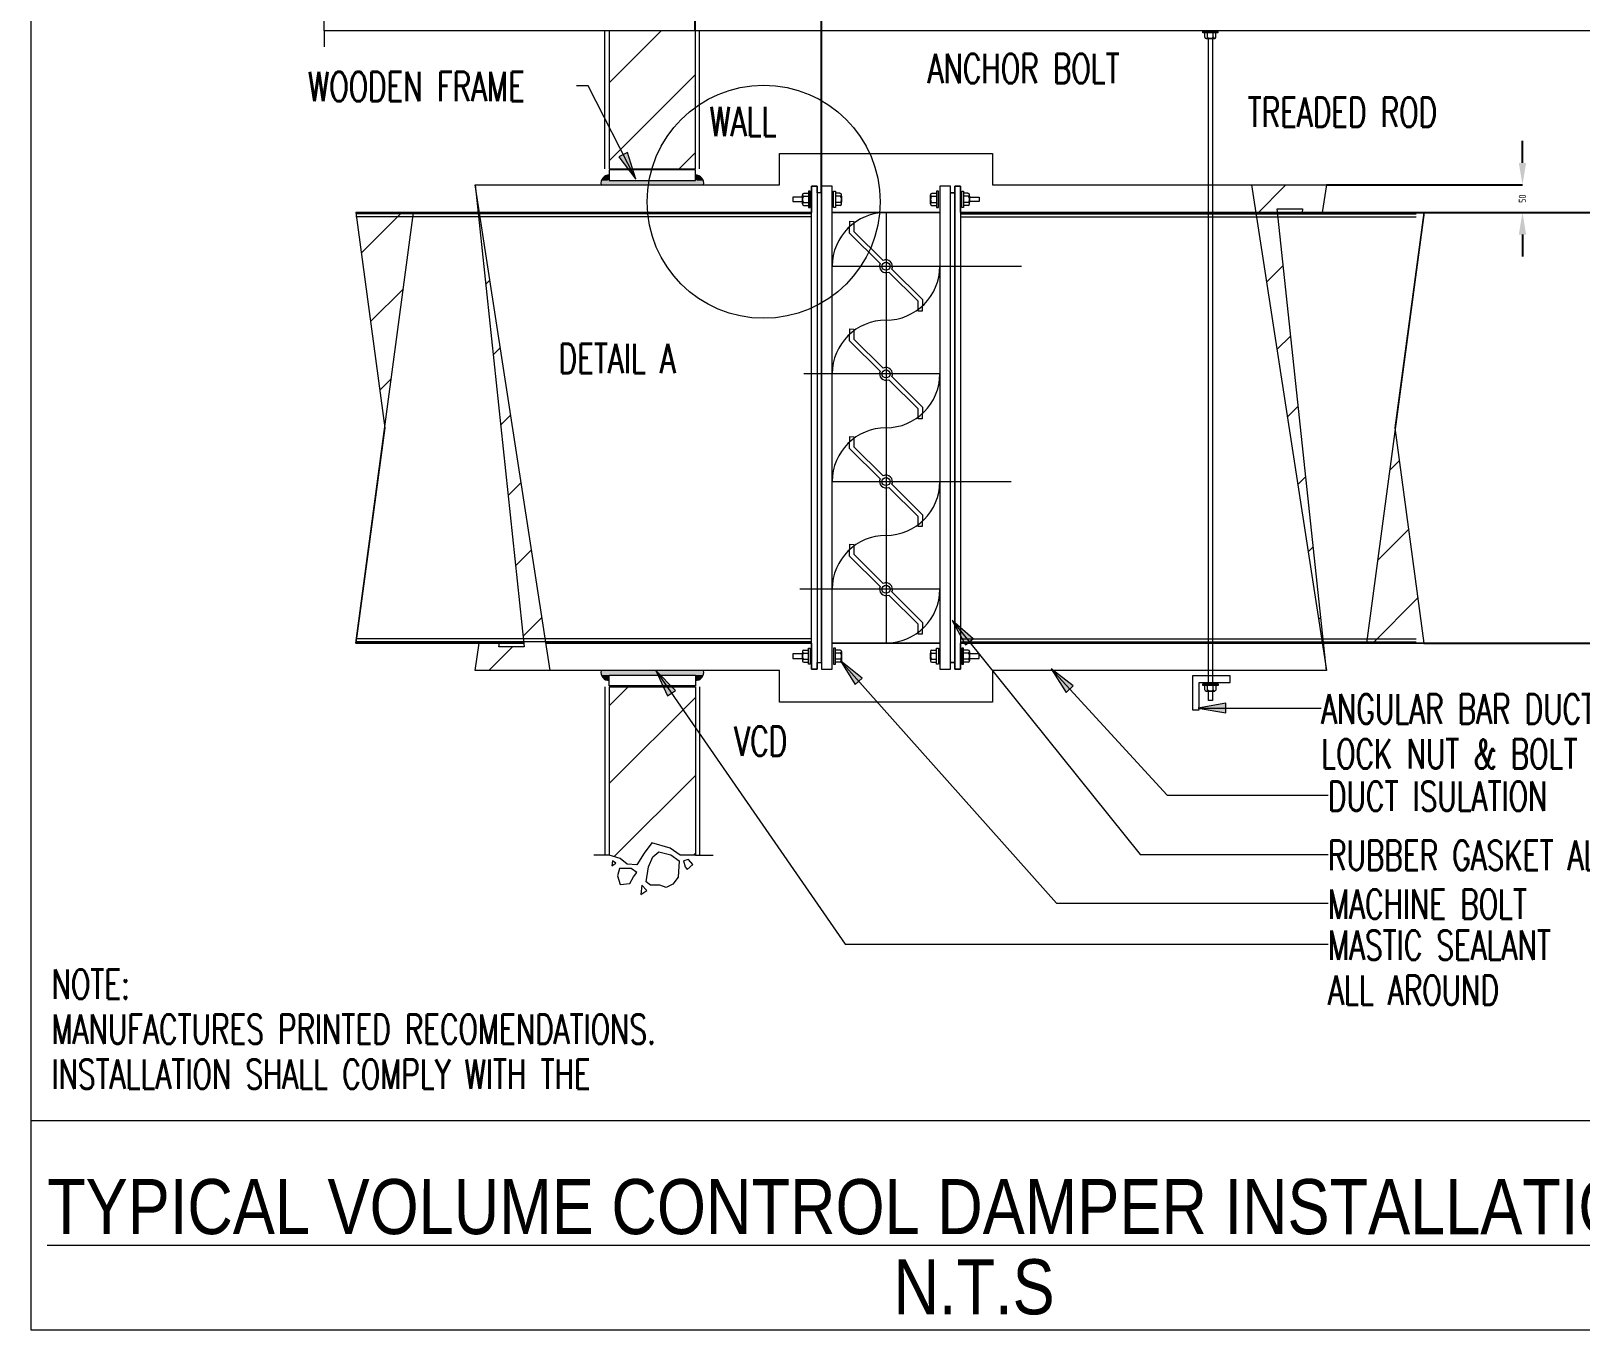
# Model space of a CAD drawing. Header units: millimetres. Extents: x -9226 to 166212, y -13 to 97274.
# Drawn here: x 86431 to 96989, y 26562 to 35410 of the extents above; entities that cross this region are included whole.
import ezdxf

# ---------------------------------------------------------------- set-up
doc = ezdxf.new("R2010")
doc.units = ezdxf.units.MM
doc.layers.get('Defpoints').update_dxf_attribs({"color": 8})
for name, color, linetype, lineweight in [('A-DETL-GENF', 7, 'Continuous', 9), ('A-DETL-THIN', 8, 'Continuous', 5), ('G-ANNO-TEXT', 231, 'Continuous', 5)]:
    doc.layers.add(name, color=color, linetype=linetype, lineweight=lineweight)
doc.styles.add('Arial Narrow_1', font='ARIALN.TTF', dxfattribs={"height": 187.5})
doc.styles.add('ROMANS', font='isocp.shx', dxfattribs={"width": 0.8})
doc.styles.add('ROMANS100', font='romans.shx', dxfattribs={"width": 0.7, "height": 100})
doc.dimstyles.new('JSE', dxfattribs={"dimtxt": 50, "dimasz": 150, "dimexe": 0.18, "dimexo": 0.0625, "dimgap": 50, "dimtad": 0, "dimdec": 0, "dimrnd": 5, "dimzin": 0, "dimdsep": 46, "dimtxsty": 'ROMANS', "dimcen": 0.09, "dimclrd": 7, "dimclre": 7, "dimclrt": 7, "dimadec": 0, "dimazin": 0, "dimtfac": 1, "dimtdec": 0, "dimtofl": 0, "dimtmove": 0, "dimatfit": 3, "dimfxl": 1, "dimtolj": 1, "dimtzin": 0, "dimarcsym": 1})
pattern_1 = [(45, (-378903.84, -8362.04), (-265.16504, 265.16504), [])]

# ---------------------------------------------------------------- blocks, each defined once
blk = doc.blocks.new('*D327')
at = {"layer": 'Defpoints', "color": 0, "transparency": 16777216}
for p in [(91815, 36308), (90956, 35410), (91815, 34307)]:
    blk.add_point(p, dxfattribs=at)
at = {"layer": 'G-ANNO-TEXT', "color": 7, "lineweight": -2, "transparency": 16777216}
for p, q in [((90956, 35410), (90956, 36309)), ((91106, 36308), (91258, 36308)), ((91665, 36308), (91524, 36308)), ((91815, 34307), (91815, 36309))]:
    blk.add_line(p, q, dxfattribs=at)
at = {"layer": 'G-ANNO-TEXT', "color": 7, "transparency": 16777216}
for points in [[(91106, 36333), (91106, 36283), (90956, 36308)], [(91665, 36333), (91665, 36283), (91815, 36308)]]:
    blk.add_solid(points, dxfattribs=at)
at = {"layer": 'G-ANNO-TEXT', "color": 7, "transparency": 16777216, "insert": (91391, 36308), "char_height": 50, "width": 946.67, "attachment_point": 5, "style": 'ROMANS'}
blk.add_mtext('\\A1;VARIES', dxfattribs=at)
blk = doc.blocks.new('*D328')
at = {"layer": 'Defpoints', "color": 0, "transparency": 16777216}
for p in [(95919, 34174), (97260, 34174), (95919, 31241)]:
    blk.add_point(p, dxfattribs=at)
at = {"layer": 'G-ANNO-TEXT', "color": 7, "lineweight": -2, "transparency": 16777216}
for p, q in [((95919, 34174), (97260, 34174)), ((97260, 34024), (97260, 32906)), ((97260, 31391), (97260, 32510)), ((95919, 31241), (97260, 31241))]:
    blk.add_line(p, q, dxfattribs=at)
at = {"layer": 'G-ANNO-TEXT', "color": 7, "transparency": 16777216}
for points in [[(97235, 34024), (97285, 34024), (97260, 34174)], [(97235, 31391), (97285, 31391), (97260, 31241)]]:
    blk.add_solid(points, dxfattribs=at)
at = {"layer": 'G-ANNO-TEXT', "color": 7, "transparency": 16777216, "insert": (97260, 32708), "char_height": 50, "width": 1765.42, "attachment_point": 5, "rotation": 90, "style": 'ROMANS'}
blk.add_mtext('\\A1;DUCT HEIGHT', dxfattribs=at)
blk = doc.blocks.new('*D329')
at = {"layer": 'Defpoints', "color": 0, "transparency": 16777216}
for p in [(97127, 35410), (97260, 35410), (95919, 34174)]:
    blk.add_point(p, dxfattribs=at)
at = {"layer": 'G-ANNO-TEXT', "color": 7, "lineweight": -2, "transparency": 16777216}
for p, q in [((97127, 35410), (97260, 35410)), ((97260, 35260), (97260, 34925)), ((97260, 34324), (97260, 34659)), ((95919, 34174), (97260, 34174))]:
    blk.add_line(p, q, dxfattribs=at)
at = {"layer": 'G-ANNO-TEXT', "color": 7, "transparency": 16777216}
for points in [[(97235, 35260), (97285, 35260), (97260, 35410)], [(97235, 34324), (97285, 34324), (97260, 34174)]]:
    blk.add_solid(points, dxfattribs=at)
at = {"layer": 'G-ANNO-TEXT', "color": 7, "transparency": 16777216, "insert": (97260, 34792), "char_height": 50, "width": 946.67, "attachment_point": 5, "rotation": 90, "style": 'ROMANS'}
blk.add_mtext('\\A1;VARIES', dxfattribs=at)
blk = doc.blocks.new('*D330')
at = {"layer": 'Defpoints', "color": 0, "transparency": 16777216}
for p in [(95255, 34362), (96590, 34362), (94773, 34174)]:
    blk.add_point(p, dxfattribs=at)
at = {"layer": 'G-ANNO-TEXT', "color": 7, "lineweight": -2, "transparency": 16777216}
for p, q in [((96590, 34512), (96590, 34662)), ((95255, 34362), (96590, 34362)), ((94773, 34174), (96590, 34174)), ((96590, 34024), (96590, 33874))]:
    blk.add_line(p, q, dxfattribs=at)
at = {"layer": 'G-ANNO-TEXT', "color": 7, "transparency": 16777216}
for points in [[(96565, 34512), (96615, 34512), (96590, 34362)], [(96565, 34024), (96615, 34024), (96590, 34174)]]:
    blk.add_solid(points, dxfattribs=at)
at = {"layer": 'G-ANNO-TEXT', "color": 7, "transparency": 16777216, "insert": (96590, 34268), "char_height": 50, "width": 285.1, "attachment_point": 5, "rotation": 90, "style": 'ROMANS'}
blk.add_mtext('\\A1;\u206d50', dxfattribs=at)

msp = doc.modelspace()

# ---------------------------------------------------------------- hatches: boundary and pattern name
at = {"layer": 'A-DETL-GENF'}
h = msp.add_hatch(dxfattribs=at)
h.set_pattern_fill('FP_2', style=0, pattern_type=2)
h.set_pattern_definition(pattern_1)
h.paths.add_polyline_path([(90956.4, 34471.8), (90956.4, 35410.3), (90369.8, 35410.3), (90369.8, 34471.8)])
for points in [[(90369.8, 34392.1), (90341.1, 34421.4), (90332.9, 34415.6), (90359.9, 34398.5)], [(90369.8, 34392.1), (90350.2, 34425.6), (90341.1, 34421.4), (90359.9, 34402.3)], [(90369.8, 34392.1), (90359.9, 34428.1), (90350.2, 34425.6), (90359.9, 34409.1)], [(90369.8, 34392.1), (90369.8, 34428.8), (90359.9, 34428.1)], [(90956.4, 34392.1), (90966.4, 34428.1), (90956.4, 34428.8)], [(90956.4, 34392.1), (90976.1, 34425.6), (90966.4, 34428.1)], [(90956.4, 34392.1), (90985.2, 34421.4), (90976.1, 34425.6), (90966.4, 34409.1)], [(90956.4, 34392.1), (90993.4, 34415.6), (90985.2, 34421.4), (90966.4, 34402.3)], [(90313, 34371.5), (91012.6, 34371.5), (90313.7, 34381.5)], [(90314.1, 34361.6), (91012.1, 34361.6), (90313, 34371.5), (90313.7, 34365.7)], [(91012.6, 34381.5), (90316.1, 34391.2), (90313.7, 34381.5), (90369.8, 34381.5)], [(91012.1, 34361.6), (91013.3, 34371.5), (90313.7, 34371.5)], [(90316.1, 34391.2), (90369.8, 34392.1), (90320.2, 34400.3)], [(91013.3, 34371.5), (91012.6, 34381.5), (90316.1, 34381.5), (91012.6, 34371.5)], [(90369.8, 34392.1), (90325.9, 34408.5), (90320.2, 34400.3), (90359.9, 34393.8)], [(90369.8, 34392.1), (90332.9, 34415.6), (90325.9, 34408.5), (90359.9, 34395.9)], [(91012.6, 34381.5), (91010.2, 34391.2), (90369.8, 34390.4), (91010.2, 34381.5)], [(90956.4, 34392.1), (91000.4, 34408.5), (90993.4, 34415.6), (90966.4, 34398.5)], [(90956.4, 34392.1), (91006.1, 34400.3), (91000.4, 34408.5), (90966.4, 34395.9)], [(91010.2, 34391.2), (91006.1, 34400.3), (90956.4, 34392.1), (91006.1, 34391.3)], [(90313, 31043.7), (91013.3, 31043.7), (90314.1, 31053.7)], [(91012.6, 31033.7), (90313, 31043.7), (90314.1, 31033.7)], [(91013.3, 31043.7), (91012.1, 31053.7), (90314.1, 31053.7)], [(91012.6, 31033.7), (91013.3, 31043.7), (90314.1, 31043.7)], [(91010.2, 31024), (90313.7, 31033.7), (90316.1, 31024)], [(91010.2, 31024), (91012.6, 31033.7), (90313.7, 31033.7)], [(90320.2, 31014.9), (90369.8, 31023.1), (90316.1, 31024)], [(90369.8, 30986.4), (90369.8, 31023.1), (90320.2, 31014.9)], [(90369.8, 30986.4), (90320.2, 31014.9), (90325.9, 31006.7)], [(90369.8, 30986.4), (90325.9, 31006.7), (90332.9, 30999.6)], [(90369.8, 30986.4), (90332.9, 30999.6), (90341.1, 30993.8)], [(90369.8, 30986.4), (90341.1, 30993.8), (90350.2, 30989.7)], [(91006.1, 31014.9), (91010.2, 31024), (90956.4, 31023.1)], [(90956.4, 30986.4), (91006.1, 31014.9), (90956.4, 31023.1), (90956.4, 31014.9)], [(90956.4, 30986.4), (91000.4, 31006.7), (91006.1, 31014.9)], [(90956.4, 30986.4), (90993.4, 30999.6), (91000.4, 31006.7)], [(90956.4, 30986.4), (90985.2, 30993.8), (90993.4, 30999.6)], [(90956.4, 30986.4), (90976.1, 30989.7), (90985.2, 30993.8)], [(90956.4, 30986.4), (90966.4, 30987.2), (90976.1, 30989.7)]]:
    msp.add_hatch(color=7, dxfattribs=at).paths.add_polyline_path(points)
h = msp.add_hatch(dxfattribs=at)
h.set_pattern_fill('FP_2', style=0, pattern_type=2)
h.set_pattern_definition(pattern_1)
h.paths.add_polyline_path([(89967.3, 31053.7), (89455.7, 34361.6), (89791.4, 31215.5), (89618.8, 31215.5), (89622.2, 31241.1), (89484.7, 31241.1), (89455.7, 31053.7), (89795.6, 31053.7)])
h = msp.add_hatch(dxfattribs=at)
h.set_pattern_fill('FP_2', style=0, pattern_type=2)
h.set_pattern_definition(pattern_1)
h.paths.add_polyline_path([(95255.3, 31053.7), (94919.5, 34199.7), (95092.2, 34199.7), (95088.8, 34174.2), (95226.3, 34174.2), (95255.3, 34361.6), (94743.7, 34361.6)])
h = msp.add_hatch(dxfattribs=at)
h.set_pattern_fill('FP_2', style=0, pattern_type=2)
h.set_pattern_definition(pattern_1)
h.paths.add_polyline_path([(88841, 32707.6), (89037.3, 34174.2), (88644.7, 34174.2)])
h = msp.add_hatch(dxfattribs=at)
h.set_pattern_fill('FP_2', style=0, pattern_type=2)
h.set_pattern_definition(pattern_1)
h.paths.add_polyline_path([(95526.7, 31241.1), (95919.3, 31241.1), (95723, 32707.6)])
h = msp.add_hatch(dxfattribs=at)
h.set_pattern_fill('FP_2', style=0, pattern_type=2)
h.set_pattern_definition(pattern_1)
h.paths.add_polyline_path([(90557.4, 29730.4), (90607.3, 29810.6), (90660.8, 29880.1), (90785.7, 29844.5), (90853.5, 29796.5), (90956.4, 29796.5), (90956.4, 30943.4), (90369.8, 30943.4), (90369.8, 29796.5), (90445, 29773.2), (90493.1, 29735.7)])
at = {"layer": 'G-ANNO-TEXT'}
for points in [[(90550, 34400.8), (90494.6, 34583), (90435.6, 34553)], [(92705.6, 31395.3), (92797.2, 31228.4), (92848.8, 31269.9)], [(90688.2, 31054), (90767.7, 30881), (90822.1, 30918.6)], [(91944.2, 31119.9), (92044.3, 30957.9), (92093.6, 31001.9)], [(93379.7, 31064.9), (93482.1, 30904.3), (93530.8, 30949)], [(94381.1, 30798.2), (94568.6, 30765.2), (94568.6, 30831.3)]]:
    msp.add_hatch(color=7, dxfattribs=at).paths.add_polyline_path(points)

# ---------------------------------------------------------------- linework, layer by layer
at = {"layer": 'A-DETL-THIN', "color": 8}
for p, q in [((88429.1, 35410.3, -6.8), (88429.1, 35513.2, -6.8)), ((98231.1, 35410.3, -6.8), (88429.1, 35410.3, -6.8)), ((88429.1, 35410.3, -6.8), (88429.1, 35301.3, -6.8))]:
    msp.add_line(p, q, dxfattribs=at)
at = {"layer": 'A-DETL-THIN', "color": 7}
for p, q in [((90340.5, 34471.8, -6.8), (90340.5, 35410.3, -6.8)), ((90369.8, 35410.3, -6.8), (90369.8, 34471.8, -6.8)), ((90956.4, 34471.8, -6.8), (90956.4, 35410.3, -6.8)), ((90985.8, 34471.8, -6.8), (90985.8, 35410.3, -6.8)), ((94412.6, 35397.1, -6.8), (94412.6, 35408.6, -6.8)), ((94412.6, 35408.6, -6.8), (94515.8, 35408.6, -6.8)), ((94515.8, 35397.1, -6.8), (94412.6, 35397.1, -6.8)), ((94425.8, 35367.5, -6.8), (94425.8, 35397.1, -6.8)), ((94444.8, 35367.5, -6.8), (94444.8, 35397.1, -6.8)), ((94478, 35408.6, -6.8), (94450.3, 35408.6, -6.8)), ((94483.5, 35367.5, -6.8), (94483.5, 35397.1, -6.8)), ((94502.5, 35367.5, -6.8), (94502.5, 35397.1, -6.8)), ((94515.8, 35408.6, -6.8), (94515.8, 35397.1, -6.8)), ((94435.6, 35359.3, -6.8), (94493.8, 35359.3, -6.8)), ((94483.5, 35359.3, -6.8), (94445.7, 35359.3, -6.8)), ((94450.3, 35357.8, -6.8), (94450.3, 30961.5, -6.8)), ((94478, 35357.8, -6.8), (94478, 30961.5, -6.8)), ((91529.1, 34361.6, -6.8), (91529.1, 34575.9, -6.8)), ((91529.1, 34575.9, -6.8), (92980.8, 34575.9, -6.8)), ((92980.8, 34575.9, -6.8), (92980.8, 34361.6, -6.8)), ((90369.8, 34471.8, -6.8), (90956.4, 34471.8, -6.8)), ((90369.8, 34465.5, -6.8), (90369.8, 34392.1, -6.8)), ((90956.4, 34465.5, -6.8), (90369.8, 34465.5, -6.8)), ((90956.4, 34392.1, -6.8), (90956.4, 34465.5, -6.8)), ((89967.3, 31053.7, -6.8), (89455.7, 34361.6, -6.8)), ((89455.7, 34361.6, -6.8), (89791.4, 31215.5, -6.8)), ((89455.7, 34361.6, -6.8), (91529.1, 34361.6, -6.8)), ((90369.8, 34392.1, -6.8), (90956.4, 34392.1, -6.8)), ((91738.5, 34318.8, -6.8), (91726.1, 34318.8, -6.8)), ((91726.1, 34318.8, -6.8), (91726.1, 34207.7, -6.8)), ((91738.5, 34207.7, -6.8), (91738.5, 34318.8, -6.8)), ((91785.1, 34352.4, -6.8), (91748.5, 34352.4, -6.8)), ((91748.5, 34352.4, -6.8), (91748.5, 34174.2, -6.8)), ((91748.5, 34352.4, -6.8), (91785.1, 34352.4, -6.8)), ((91748.5, 31062.8, -6.8), (91748.5, 34352.4, -6.8)), ((91785.1, 34307.1, -6.8), (91785.1, 34352.4, -6.8)), ((91785.1, 34352.4, -6.8), (91785.1, 31062.8, -6.8)), ((91888.3, 34352.4, -6.8), (91815, 34352.4, -6.8)), ((91815, 34352.4, -6.8), (91815, 34307.1, -6.8)), ((91888.3, 34352.4, -6.8), (91815, 34352.4, -6.8)), ((91815, 34352.4, -6.8), (91815, 31062.8, -6.8)), ((91888.3, 34174.2, -6.8), (91888.3, 34352.4, -6.8)), ((91888.3, 31062.8, -6.8), (91888.3, 34352.4, -6.8)), ((91898.3, 34318.8, -6.8), (91910.7, 34318.8, -6.8)), ((91898.3, 34207.7, -6.8), (91898.3, 34318.8, -6.8)), ((91910.7, 34318.8, -6.8), (91910.7, 34207.7, -6.8)), ((92611.6, 34318.8, -6.8), (92599.3, 34318.8, -6.8)), ((92599.3, 34318.8, -6.8), (92599.3, 34207.7, -6.8)), ((92611.6, 34207.7, -6.8), (92611.6, 34318.8, -6.8)), ((92694.9, 34352.4, -6.8), (92621.6, 34352.4, -6.8)), ((92621.6, 34352.4, -6.8), (92621.6, 34174.2, -6.8)), ((92694.9, 34352.4, -6.8), (92621.6, 34352.4, -6.8)), ((92621.6, 34352.4, -6.8), (92621.6, 31062.8, -6.8)), ((92694.9, 34307.1, -6.8), (92694.9, 34352.4, -6.8)), ((92694.9, 31062.8, -6.8), (92694.9, 34352.4, -6.8)), ((92761.5, 34352.4, -6.8), (92724.8, 34352.4, -6.8)), ((92724.8, 34352.4, -6.8), (92724.8, 34307.1, -6.8)), ((92724.8, 34352.4, -6.8), (92761.5, 34352.4, -6.8)), ((92724.8, 31062.8, -6.8), (92724.8, 34352.4, -6.8)), ((92761.5, 34174.2, -6.8), (92761.5, 34352.4, -6.8)), ((92761.5, 34352.4, -6.8), (92761.5, 31062.8, -6.8)), ((92771.5, 34318.8, -6.8), (92783.8, 34318.8, -6.8)), ((92771.5, 34207.7, -6.8), (92771.5, 34318.8, -6.8)), ((92783.8, 34318.8, -6.8), (92783.8, 34207.7, -6.8)), ((92980.8, 34361.6, -6.8), (95255.3, 34361.6, -6.8)), ((94743.7, 34361.6, -6.8), (95255.3, 31053.7, -6.8)), ((95255.3, 34361.6, -6.8), (95226.3, 34174.2, -6.8)), ((95357.8, 34361.6, -6.8), (96420.5, 34361.6, -6.8)), ((91682.4, 34278.2, -6.8), (91619.7, 34278.2, -6.8)), ((91619.7, 34278.2, -6.8), (91619.7, 34248.3, -6.8)), ((91619.7, 34248.3, -6.8), (91682.4, 34248.3, -6.8)), ((91685.5, 34232, -6.8), (91685.5, 34295.2, -6.8)), ((91685.5, 34284.1, -6.8), (91685.5, 34243.3, -6.8)), ((91694.3, 34304.6, -6.8), (91726.1, 34304.6, -6.8)), ((91694.3, 34284.1, -6.8), (91726.1, 34284.1, -6.8)), ((91694.3, 34242.4, -6.8), (91726.1, 34242.4, -6.8)), ((91694.3, 34222, -6.8), (91726.1, 34222, -6.8)), ((91726.1, 34207.7, -6.8), (91738.5, 34207.7, -6.8)), ((91815, 34307.1, -6.8), (91785.1, 34307.1, -6.8)), ((91815, 34307.1, -6.8), (91785.1, 34307.1, -6.8)), ((91785.1, 34307.1, -6.8), (91785.1, 31108.2, -6.8)), ((91815, 31108.2, -6.8), (91815, 34307.1, -6.8)), ((91910.7, 34207.7, -6.8), (91898.3, 34207.7, -6.8)), ((91942.5, 34304.6, -6.8), (91910.7, 34304.6, -6.8)), ((91942.5, 34284.1, -6.8), (91910.7, 34284.1, -6.8)), ((91942.5, 34242.4, -6.8), (91910.7, 34242.4, -6.8)), ((91942.5, 34222, -6.8), (91910.7, 34222, -6.8)), ((91951.3, 34232.5, -6.8), (91951.3, 34295.2, -6.8)), ((91951.3, 34284.1, -6.8), (91951.3, 34243.3, -6.8)), ((92558.6, 34232, -6.8), (92558.6, 34295.2, -6.8)), ((92558.6, 34284.1, -6.8), (92558.6, 34243.3, -6.8)), ((92567.4, 34304.6, -6.8), (92599.3, 34304.6, -6.8)), ((92567.4, 34284.1, -6.8), (92599.3, 34284.1, -6.8)), ((92567.4, 34242.4, -6.8), (92599.3, 34242.4, -6.8)), ((92567.4, 34222, -6.8), (92599.3, 34222, -6.8)), ((92599.3, 34207.7, -6.8), (92611.6, 34207.7, -6.8)), ((92724.8, 34307.1, -6.8), (92694.9, 34307.1, -6.8)), ((92694.9, 34307.1, -6.8), (92724.8, 34307.1, -6.8)), ((92694.9, 31108.2, -6.8), (92694.9, 34307.1, -6.8)), ((92724.8, 34307.1, -6.8), (92724.8, 31108.2, -6.8)), ((92783.8, 34207.7, -6.8), (92771.5, 34207.7, -6.8)), ((92815.7, 34304.6, -6.8), (92783.8, 34304.6, -6.8)), ((92815.7, 34284.1, -6.8), (92783.8, 34284.1, -6.8)), ((92815.7, 34242.4, -6.8), (92783.8, 34242.4, -6.8)), ((92815.7, 34222, -6.8), (92783.8, 34222, -6.8)), ((92824.5, 34232.5, -6.8), (92824.5, 34295.2, -6.8)), ((92824.5, 34284.1, -6.8), (92824.5, 34243.3, -6.8)), ((92827.5, 34278.2, -6.8), (92890.2, 34278.2, -6.8)), ((92890.2, 34248.3, -6.8), (92827.5, 34248.3, -6.8)), ((92890.2, 34278.2, -6.8), (92890.2, 34248.3, -6.8)), ((91748.5, 34174.2, -6.8), (88644.7, 34174.2, -6.8)), ((91748.5, 34174.2, -6.8), (88644.7, 34174.2, -6.8)), ((88644.7, 34174.2, -6.8), (88841, 32707.6, -6.8)), ((88644.7, 31241.1, -6.8), (89037.3, 34174.2, -6.8)), ((91748.5, 34164.8, -6.8), (88644.7, 34164.8, -6.8)), ((91748.5, 34144.2, -6.8), (88644.7, 34144.2, -6.8)), ((92621.6, 34174.2, -6.8), (91888.3, 34174.2, -6.8)), ((91888.3, 34174.2, -6.8), (92621.6, 34174.2, -6.8)), ((91888.3, 31241.1, -6.8), (91888.3, 34174.2, -6.8)), ((92006, 34033.4, -6.8), (92007.6, 34113.9, -6.8)), ((92007.6, 34113.9, -6.8), (92036.9, 34113.3, -6.8)), ((92036.9, 34113.3, -6.8), (92035.6, 34045.4, -6.8)), ((92255, 34174.2, -6.8), (92255, 31241.1, -6.8)), ((92621.6, 34174.2, -6.8), (92621.6, 31241.1, -6.8)), ((92761.5, 34174.2, -6.8), (94772.7, 34174.2, -6.8)), ((94772.7, 34174.2, -6.8), (92761.5, 34174.2, -6.8)), ((92761.5, 34164.8, -6.8), (95865.2, 34164.8, -6.8)), ((92761.5, 34144.2, -6.8), (95865.2, 34144.2, -6.8)), ((95255.3, 31053.7, -6.8), (94919.5, 34199.7, -6.8)), ((94919.5, 34199.7, -6.8), (95092.2, 34199.7, -6.8)), ((95919.3, 34174.2, -6.8), (94926.3, 34174.2, -6.8)), ((94926.3, 34174.2, -6.8), (95919.3, 34174.2, -6.8)), ((95092.2, 34199.7, -6.8), (95088.8, 34174.2, -6.8)), ((95919.3, 34174.2, -6.8), (95526.7, 31241.1, -6.8)), ((95723, 32707.6, -6.8), (95919.3, 34174.2, -6.8)), ((92215.5, 33826, -6.8), (92006, 34033.4, -6.8)), ((92035.6, 34045.4, -6.8), (92236.1, 33846.9, -6.8)), ((91888.3, 33807.5, -6.8), (93177.2, 33807.5, -6.8)), ((92294.5, 33789, -6.8), (92504, 33581.6, -6.8)), ((92474.4, 33569.6, -6.8), (92273.9, 33768.2, -6.8)), ((92504, 33581.6, -6.8), (92502.4, 33501.2, -6.8)), ((92473.1, 33501.7, -6.8), (92474.4, 33569.6, -6.8)), ((92502.4, 33501.2, -6.8), (92473.1, 33501.7, -6.8)), ((92006, 33300.1, -6.8), (92007.6, 33380.6, -6.8)), ((92007.6, 33380.6, -6.8), (92036.9, 33380, -6.8)), ((92036.9, 33380, -6.8), (92035.6, 33312.1, -6.8)), ((92215.5, 33092.7, -6.8), (92006, 33300.1, -6.8)), ((92035.6, 33312.1, -6.8), (92236.1, 33113.6, -6.8)), ((92621.6, 33074.3, -6.8), (91696.2, 33074.3, -6.8)), ((92294.5, 33055.8, -6.8), (92504, 32848.4, -6.8)), ((92474.4, 32836.4, -6.8), (92273.9, 33034.9, -6.8)), ((92473.1, 32768.5, -6.8), (92474.4, 32836.4, -6.8)), ((92504, 32848.4, -6.8), (92502.4, 32767.9, -6.8)), ((92502.4, 32767.9, -6.8), (92473.1, 32768.5, -6.8)), ((88841, 32707.6, -6.8), (88644.7, 31241.1, -6.8)), ((92006, 32566.9, -6.8), (92007.6, 32647.3, -6.8)), ((92007.6, 32647.3, -6.8), (92036.9, 32646.8, -6.8)), ((92036.9, 32646.8, -6.8), (92035.6, 32578.9, -6.8)), ((95919.3, 31241.1, -6.8), (95723, 32707.6, -6.8)), ((92215.5, 32359.5, -6.8), (92006, 32566.9, -6.8)), ((92035.6, 32578.9, -6.8), (92236.1, 32380.3, -6.8)), ((91888.3, 32341, -6.8), (93108.4, 32341, -6.8)), ((92294.5, 32322.5, -6.8), (92504, 32115.1, -6.8)), ((92474.4, 32103.1, -6.8), (92273.9, 32301.6, -6.8)), ((92473.1, 32035.2, -6.8), (92474.4, 32103.1, -6.8)), ((92504, 32115.1, -6.8), (92502.4, 32034.6, -6.8)), ((92502.4, 32034.6, -6.8), (92473.1, 32035.2, -6.8)), ((92006, 31833.6, -6.8), (92007.6, 31914.1, -6.8)), ((92007.6, 31914.1, -6.8), (92036.9, 31913.5, -6.8)), ((92036.9, 31913.5, -6.8), (92035.6, 31845.6, -6.8)), ((92215.5, 31626.2, -6.8), (92006, 31833.6, -6.8)), ((92035.6, 31845.6, -6.8), (92236.1, 31647, -6.8)), ((92621.6, 31607.7, -6.8), (91668.7, 31607.7, -6.8)), ((92474.4, 31369.8, -6.8), (92273.9, 31568.4, -6.8)), ((92294.5, 31589.2, -6.8), (92504, 31381.8, -6.8)), ((92473.1, 31301.9, -6.8), (92474.4, 31369.8, -6.8)), ((92504, 31381.8, -6.8), (92502.4, 31301.3, -6.8)), ((91748.5, 31271, -6.8), (88644.7, 31271, -6.8)), ((91748.5, 31250.5, -6.8), (88644.7, 31250.5, -6.8)), ((92502.4, 31301.3, -6.8), (92473.1, 31301.9, -6.8)), ((92761.5, 31271, -6.8), (95865.2, 31271, -6.8)), ((92761.5, 31250.5, -6.8), (95865.2, 31250.5, -6.8)), ((88644.7, 31241.1, -6.8), (89788.7, 31241.1, -6.8)), ((89788.7, 31241.1, -6.8), (88644.7, 31241.1, -6.8)), ((89455.7, 31053.7, -6.8), (89484.7, 31241.1, -6.8)), ((89618.8, 31215.5, -6.8), (89622.2, 31241.1, -6.8)), ((89791.4, 31215.5, -6.8), (89618.8, 31215.5, -6.8)), ((91748.5, 31241.1, -6.8), (89938.3, 31241.1, -6.8)), ((89938.3, 31241.1, -6.8), (91748.5, 31241.1, -6.8)), ((91682.4, 31166.9, -6.8), (91619.7, 31166.9, -6.8)), ((91619.7, 31166.9, -6.8), (91619.7, 31137, -6.8)), ((91685.5, 31182.8, -6.8), (91685.5, 31120, -6.8)), ((91685.5, 31131.1, -6.8), (91685.5, 31171.9, -6.8)), ((91694.3, 31193.2, -6.8), (91726.1, 31193.2, -6.8)), ((91694.3, 31172.8, -6.8), (91726.1, 31172.8, -6.8)), ((91726.1, 31096.4, -6.8), (91726.1, 31207.5, -6.8)), ((91726.1, 31207.5, -6.8), (91738.5, 31207.5, -6.8)), ((91738.5, 31207.5, -6.8), (91738.5, 31096.4, -6.8)), ((91748.5, 31241.1, -6.8), (91748.5, 31062.8, -6.8)), ((91888.3, 31062.8, -6.8), (91888.3, 31241.1, -6.8)), ((91888.3, 31241.1, -6.8), (92621.6, 31241.1, -6.8)), ((92621.6, 31241.1, -6.8), (91888.3, 31241.1, -6.8)), ((91910.7, 31207.5, -6.8), (91898.3, 31207.5, -6.8)), ((91898.3, 31207.5, -6.8), (91898.3, 31096.4, -6.8)), ((91910.7, 31096.4, -6.8), (91910.7, 31207.5, -6.8)), ((91942.5, 31193.2, -6.8), (91910.7, 31193.2, -6.8)), ((91942.5, 31172.8, -6.8), (91910.7, 31172.8, -6.8)), ((91951.3, 31182.8, -6.8), (91951.3, 31120, -6.8)), ((91951.3, 31131.1, -6.8), (91951.3, 31171.9, -6.8)), ((92558.6, 31182.8, -6.8), (92558.6, 31120, -6.8)), ((92558.6, 31131.1, -6.8), (92558.6, 31171.9, -6.8)), ((92567.4, 31193.2, -6.8), (92599.3, 31193.2, -6.8)), ((92567.4, 31172.8, -6.8), (92599.3, 31172.8, -6.8)), ((92599.3, 31096.4, -6.8), (92599.3, 31207.5, -6.8)), ((92599.3, 31207.5, -6.8), (92611.6, 31207.5, -6.8)), ((92611.6, 31207.5, -6.8), (92611.6, 31096.4, -6.8)), ((92621.6, 31241.1, -6.8), (92621.6, 31062.8, -6.8)), ((95919.3, 31241.1, -6.8), (92761.5, 31241.1, -6.8)), ((92761.5, 31062.8, -6.8), (92761.5, 31241.1, -6.8)), ((92761.5, 31241.1, -6.8), (95919.3, 31241.1, -6.8)), ((92783.8, 31207.5, -6.8), (92771.5, 31207.5, -6.8)), ((92771.5, 31207.5, -6.8), (92771.5, 31096.4, -6.8)), ((92783.8, 31096.4, -6.8), (92783.8, 31207.5, -6.8)), ((92815.7, 31193.2, -6.8), (92783.8, 31193.2, -6.8)), ((92815.7, 31172.8, -6.8), (92783.8, 31172.8, -6.8)), ((92824.5, 31182.8, -6.8), (92824.5, 31120, -6.8)), ((92824.5, 31131.1, -6.8), (92824.5, 31171.9, -6.8)), ((92890.2, 31166.9, -6.8), (92827.5, 31166.9, -6.8)), ((92890.2, 31137, -6.8), (92890.2, 31166.9, -6.8)), ((91529.1, 31053.7, -6.8), (89455.7, 31053.7, -6.8)), ((91529.1, 30839.3, -6.8), (91529.1, 31053.7, -6.8)), ((91619.7, 31137, -6.8), (91682.4, 31137, -6.8)), ((91694.3, 31131.1, -6.8), (91726.1, 31131.1, -6.8)), ((91694.3, 31110.7, -6.8), (91726.1, 31110.7, -6.8)), ((91738.5, 31096.4, -6.8), (91726.1, 31096.4, -6.8)), ((91748.5, 31062.8, -6.8), (91785.1, 31062.8, -6.8)), ((91785.1, 31062.8, -6.8), (91748.5, 31062.8, -6.8)), ((91785.1, 31062.8, -6.8), (91785.1, 31108.2, -6.8)), ((91785.1, 31108.2, -6.8), (91815, 31108.2, -6.8)), ((91785.1, 31108.2, -6.8), (91815, 31108.2, -6.8)), ((91815, 31108.2, -6.8), (91815, 31062.8, -6.8)), ((91815, 31062.8, -6.8), (91888.3, 31062.8, -6.8)), ((91815, 31062.8, -6.8), (91888.3, 31062.8, -6.8)), ((91898.3, 31096.4, -6.8), (91910.7, 31096.4, -6.8)), ((91942.5, 31131.1, -6.8), (91910.7, 31131.1, -6.8)), ((91942.5, 31110.7, -6.8), (91910.7, 31110.7, -6.8)), ((92567.4, 31131.1, -6.8), (92599.3, 31131.1, -6.8)), ((92567.4, 31110.7, -6.8), (92599.3, 31110.7, -6.8)), ((92611.6, 31096.4, -6.8), (92599.3, 31096.4, -6.8)), ((92621.6, 31062.8, -6.8), (92694.9, 31062.8, -6.8)), ((92621.6, 31062.8, -6.8), (92694.9, 31062.8, -6.8)), ((92694.9, 31062.8, -6.8), (92694.9, 31108.2, -6.8)), ((92694.9, 31108.2, -6.8), (92724.8, 31108.2, -6.8)), ((92724.8, 31108.2, -6.8), (92694.9, 31108.2, -6.8)), ((92724.8, 31108.2, -6.8), (92724.8, 31062.8, -6.8)), ((92724.8, 31062.8, -6.8), (92761.5, 31062.8, -6.8)), ((92761.5, 31062.8, -6.8), (92724.8, 31062.8, -6.8)), ((92771.5, 31096.4, -6.8), (92783.8, 31096.4, -6.8)), ((92815.7, 31131.1, -6.8), (92783.8, 31131.1, -6.8)), ((92815.7, 31110.7, -6.8), (92783.8, 31110.7, -6.8)), ((92827.5, 31137, -6.8), (92890.2, 31137, -6.8)), ((95255.3, 31053.7, -6.8), (92980.8, 31053.7, -6.8)), ((92980.8, 31053.7, -6.8), (92980.8, 30839.3, -6.8)), ((90340.5, 30943.4, -6.8), (90340.5, 29796.5, -6.8)), ((90369.8, 30949.8, -6.8), (90369.8, 31023.1, -6.8)), ((90369.8, 31023.1, -6.8), (90956.4, 31023.1, -6.8)), ((90956.4, 30949.8, -6.8), (90369.8, 30949.8, -6.8)), ((90369.8, 30943.4, -6.8), (90369.8, 29796.5, -6.8)), ((90956.4, 30943.4, -6.8), (90369.8, 30943.4, -6.8)), ((90369.8, 30943.4, -6.8), (90956.4, 30943.4, -6.8)), ((90956.4, 31023.1, -6.8), (90956.4, 30949.8, -6.8)), ((90956.4, 30943.4, -6.8), (90956.4, 29796.5, -6.8)), ((90985.8, 30943.4, -6.8), (90985.8, 29796.5, -6.8)), ((94599.8, 31018.7, -6.8), (94342.7, 31018.7, -6.8)), ((94342.7, 31018.7, -6.8), (94342.7, 30785.4, -6.8)), ((94388.5, 30785.4, -6.8), (94388.5, 30972.9, -6.8)), ((94388.5, 30972.9, -6.8), (94599.8, 30972.9, -6.8)), ((94413.1, 30952.4, -6.8), (94413.1, 30963.9, -6.8)), ((94413.1, 30963.9, -6.8), (94516.3, 30963.9, -6.8)), ((94516.3, 30952.4, -6.8), (94413.1, 30952.4, -6.8)), ((94426.4, 30922.8, -6.8), (94426.4, 30952.4, -6.8)), ((94445.4, 30922.8, -6.8), (94445.4, 30952.4, -6.8)), ((94484.1, 30922.8, -6.8), (94484.1, 30952.4, -6.8)), ((94503.1, 30922.8, -6.8), (94503.1, 30952.4, -6.8)), ((94516.3, 30963.9, -6.8), (94516.3, 30952.4, -6.8)), ((94599.8, 30972.9, -6.8), (94599.8, 31018.7, -6.8)), ((92980.8, 30839.3, -6.8), (91529.1, 30839.3, -6.8)), ((94436.1, 30914.6, -6.8), (94494.4, 30914.6, -6.8)), ((94484.1, 30914.6, -6.8), (94446.2, 30914.6, -6.8)), ((94450.9, 30851, -6.8), (94450.9, 30911.8, -6.8)), ((94478.6, 30851, -6.8), (94450.9, 30851, -6.8)), ((94478.6, 30911.8, -6.8), (94478.6, 30851, -6.8)), ((94342.7, 30785.4, -6.8), (94388.5, 30785.4, -6.8)), ((90660.8, 29880.1, -6.8), (90607.3, 29810.6, -6.8)), ((90785.7, 29844.5, -6.8), (90660.8, 29880.1, -6.8)), ((90369.8, 29796.5, -6.8), (90265.4, 29796.5, -6.8)), ((90445, 29773.2, -6.8), (90369.8, 29796.5, -6.8)), ((90493.1, 29735.7, -6.8), (90445, 29773.2, -6.8)), ((90607.3, 29810.6, -6.8), (90557.4, 29730.4, -6.8)), ((90637.7, 29717.9, -6.8), (90666.2, 29783.9, -6.8)), ((90666.2, 29783.9, -6.8), (90707.2, 29819.5, -6.8)), ((90707.2, 29819.5, -6.8), (90789.3, 29798.1, -6.8)), ((90853.5, 29796.5, -6.8), (90785.7, 29844.5, -6.8)), ((90789.3, 29798.1, -6.8), (90846.4, 29758.9, -6.8)), ((90956.4, 29796.5, -6.8), (90853.5, 29796.5, -6.8)), ((90956.4, 29796.5, -6.8), (91077.8, 29796.5, -6.8)), ((90393.2, 29758.9, -6.8), (90387.9, 29723.2, -6.8)), ((90387.9, 29723.2, -6.8), (90414.7, 29741.1, -6.8)), ((90414.7, 29741.1, -6.8), (90393.2, 29758.9, -6.8)), ((90439.6, 29705.4, -6.8), (90427.1, 29655.5, -6.8)), ((90519.9, 29705.4, -6.8), (90439.6, 29705.4, -6.8)), ((90557.4, 29730.4, -6.8), (90493.1, 29735.7, -6.8)), ((90557.4, 29678.7, -6.8), (90519.9, 29705.4, -6.8)), ((90536, 29648.4, -6.8), (90557.4, 29678.7, -6.8)), ((90621.6, 29614.5, -6.8), (90637.7, 29717.9, -6.8)), ((90846.4, 29758.9, -6.8), (90839.2, 29646.6, -6.8)), ((90908.8, 29766, -6.8), (90876.7, 29757.1, -6.8)), ((90876.7, 29757.1, -6.8), (90887.4, 29717.9, -6.8)), ((90887.4, 29717.9, -6.8), (90901.7, 29698.3, -6.8)), ((90901.7, 29698.3, -6.8), (90939.1, 29732.2, -6.8)), ((90939.1, 29732.2, -6.8), (90908.8, 29766, -6.8)), ((90427.1, 29655.5, -6.8), (90445, 29596.7, -6.8)), ((90445, 29596.7, -6.8), (90511, 29603.8, -6.8)), ((90511, 29603.8, -6.8), (90536, 29648.4, -6.8)), ((90591.3, 29591.3, -6.8), (90584.1, 29528.9, -6.8)), ((90625.2, 29555.7, -6.8), (90591.3, 29591.3, -6.8)), ((90651.9, 29593.1, -6.8), (90621.6, 29614.5, -6.8)), ((90714.4, 29593.1, -6.8), (90651.9, 29593.1, -6.8)), ((90757.2, 29577.1, -6.8), (90714.4, 29593.1, -6.8)), ((90803.6, 29598.4, -6.8), (90757.2, 29577.1, -6.8)), ((90839.2, 29646.6, -6.8), (90803.6, 29598.4, -6.8)), ((90584.1, 29528.9, -6.8), (90625.2, 29555.7, -6.8))]:
    msp.add_line(p, q, dxfattribs=at)
at = {"layer": 'A-DETL-THIN', "color": 7, "elevation": -6.8}
msp.add_lwpolyline([(86431.5, 40514.1), (99422.3, 40514.1), (99422.3, 26562), (86431.5, 26562)], close=True, dxfattribs=at)
msp.add_lwpolyline([(86431.5, 27988.5), (99422.3, 27988.5)], dxfattribs=at)
at = {"layer": 'A-DETL-THIN', "color": 7}
for centre, radius in [((91421.6, 34247, -6.8), 793.6), ((92255, 33807.5, -6.8), 27.3), ((92255, 33074.3, -6.8), 27.3), ((92255, 32341, -6.8), 27.3), ((92255, 31607.7, -6.8), 27.3)]:
    msp.add_circle(centre, radius, dxfattribs=at)
for centre, radius, start, end in [((94435.3, 35368.9, -6.8), 9.59, 188.46448, 351.53552), ((94464.2, 35386.3, -6.8), 27, 224.22599, 315.77401), ((94493, 35368.9, -6.8), 9.58, 188.24775, 351.75225), ((90369, 34372.8, -6.8), 56, 89.11839, 191.61101), ((90957.3, 34372.8, -6.8), 56, 348.38899, 90.88161), ((91695.7, 34294.3, -6.8), 10.3, 98.24775, 261.75225), ((91714.6, 34263.3, -6.8), 29.1, 134.22599, 225.77401), ((91695.8, 34232.2, -6.8), 10.3, 98.46448, 261.53552), ((91941.1, 34294.3, -6.8), 10.3, 278.24775, 81.75225), ((91922.2, 34263.3, -6.8), 29.1, 314.22599, 45.77401), ((91941, 34232.2, -6.8), 10.3, 278.46448, 81.53552), ((92568.9, 34294.3, -6.8), 10.3, 98.24775, 261.75225), ((92587.7, 34263.3, -6.8), 29.1, 134.22599, 225.77401), ((92568.9, 34232.2, -6.8), 10.3, 98.46448, 261.53552), ((92814.2, 34294.3, -6.8), 10.3, 278.24775, 81.75225), ((92795.4, 34263.3, -6.8), 29.1, 314.22599, 45.77401), ((92814.2, 34232.2, -6.8), 10.3, 278.46448, 81.53552), ((92255, 33807.5, -6.8), 366.6, 90, 180), ((92255, 33807.5, -6.8), 43.6, 154.9292, 295.64066), ((92255, 33807.5, -6.8), 43.6, 334.9292, 115.64066), ((92255, 33807.5, -6.8), 366.6, 270, 0), ((92255, 33074.3, -6.8), 366.6, 90, 180), ((92255, 33074.3, -6.8), 43.6, 154.9292, 295.64066), ((92255, 33074.3, -6.8), 43.6, 334.9292, 115.64066), ((92255, 33074.3, -6.8), 366.6, 270, 0), ((92255, 32341, -6.8), 366.6, 90, 180), ((92255, 32341, -6.8), 43.6, 154.9292, 295.64066), ((92255, 32341, -6.8), 43.6, 334.9292, 115.64066), ((92255, 32341, -6.8), 366.6, 270, 0), ((92255, 31607.7, -6.8), 366.6, 90, 180), ((92255, 31607.7, -6.8), 43.6, 154.9292, 295.64066), ((92255, 31607.7, -6.8), 43.6, 334.9292, 115.64066), ((92255, 31607.7, -6.8), 366.6, 270, 0), ((91695.8, 31183, -6.8), 10.3, 98.46448, 261.53552), ((91714.6, 31151.9, -6.8), 29.1, 134.22599, 225.77401), ((91941, 31183, -6.8), 10.3, 278.46448, 81.53552), ((91922.2, 31151.9, -6.8), 29.1, 314.22599, 45.77401), ((92568.9, 31183, -6.8), 10.3, 98.46448, 261.53552), ((92587.7, 31151.9, -6.8), 29.1, 134.22599, 225.77401), ((92814.2, 31183, -6.8), 10.3, 278.46448, 81.53552), ((92795.4, 31151.9, -6.8), 29.1, 314.22599, 45.77401), ((90369, 31042.4, -6.8), 56, 168.38899, 270.88161), ((90957.3, 31042.4, -6.8), 56, 269.11839, 11.61101), ((91695.7, 31120.9, -6.8), 10.3, 98.24775, 261.75225), ((91941.1, 31120.9, -6.8), 10.3, 278.24775, 81.75225), ((92568.9, 31120.9, -6.8), 10.3, 98.24775, 261.75225), ((92814.2, 31120.9, -6.8), 10.3, 278.24775, 81.75225), ((94435.9, 30924.2, -6.8), 9.59, 188.46448, 351.53552), ((94464.7, 30941.6, -6.8), 27, 224.22599, 315.77401), ((94493.6, 30924.2, -6.8), 9.58, 188.24775, 351.75225)]:
    msp.add_arc(centre, radius, start, end, dxfattribs=at)
at = {"layer": 'G-ANNO-TEXT', "color": 7}
for p, q in [((90155.8, 35037.6, -6.8), (90146.9, 35037.6, -6.8)), ((90226.6, 35037.6, -6.8), (90155.8, 35037.6, -6.8)), ((90550, 34400.8, -6.8), (90226.6, 35037.6, -6.8)), ((90494.6, 34583, -6.8), (90435.6, 34553, -6.8)), ((90435.6, 34553, -6.8), (90550, 34400.8, -6.8)), ((90550, 34400.8, -6.8), (90494.6, 34583, -6.8)), ((92705.6, 31395.3, -6.8), (92797.2, 31228.4, -6.8)), ((92848.8, 31269.9, -6.8), (92705.6, 31395.3, -6.8)), ((92705.6, 31395.3, -6.8), (93985.8, 29801.4, -6.8)), ((92797.2, 31228.4, -6.8), (92848.8, 31269.9, -6.8)), ((90688.2, 31054, -6.8), (90767.7, 30881, -6.8)), ((90822.1, 30918.6, -6.8), (90688.2, 31054, -6.8)), ((90688.2, 31054, -6.8), (91977.6, 29189.5, -6.8)), ((91944.2, 31119.9, -6.8), (92044.3, 30957.9, -6.8)), ((92093.6, 31001.9, -6.8), (91944.2, 31119.9, -6.8)), ((91944.2, 31119.9, -6.8), (93415.1, 29469.4, -6.8)), ((93379.7, 31064.9, -6.8), (93482.1, 30904.3, -6.8)), ((93530.8, 30949, -6.8), (93379.7, 31064.9, -6.8)), ((93379.7, 31064.9, -6.8), (94169.1, 30204, -6.8)), ((92044.3, 30957.9, -6.8), (92093.6, 31001.9, -6.8)), ((93482.1, 30904.3, -6.8), (93530.8, 30949, -6.8)), ((90767.7, 30881, -6.8), (90822.1, 30918.6, -6.8)), ((94568.6, 30831.3, -6.8), (94381.1, 30798.2, -6.8)), ((94568.6, 30765.2, -6.8), (94568.6, 30831.3, -6.8)), ((94381.1, 30798.2, -6.8), (94568.6, 30765.2, -6.8)), ((94381.1, 30798.2, -6.8), (95219.2, 30798.2, -6.8)), ((94169.1, 30204, -6.8), (95266, 30204, -6.8)), ((93985.8, 29801.4, -6.8), (95266, 29801.4, -6.8)), ((93415.1, 29469.4, -6.8), (95266, 29469.4, -6.8)), ((91977.6, 29189.5, -6.8), (95266, 29189.5, -6.8))]:
    msp.add_line(p, q, dxfattribs=at)

# ---------------------------------------------------------------- texts
at = {"layer": 'G-ANNO-TEXT', "color": 7, "char_height": 200, "attachment_point": 1, "style": 'ROMANS100'}
for s, insert, width in [('ANCHOR BOLT', (92539.1, 35254.7, -6.8), 2264.767), ('WOODEN FRAME', (88319.6, 35131.4, -6.8), 2264.767), ('TREADED ROD', (94718.1, 34956.6, -6.8), 2264.767), ('WALL', (91053.5, 34893.1, -6.8), 2264.767), ('DETAIL A', (90025.5, 33279.8, -6.8), 2264.767), ('ANGULAR BAR DUCT SUPPORT W/', (95219.2, 30892, -6.8), 4449.366), ('VCD', (91222, 30673.3, -6.8), 911.92), ('LOCK NUT & BOLT', (95219.2, 30586.1, -6.8), 2344.936), ('DUCT ISULATION', (95266, 30297.8, -6.8), 2194.62), ('RUBBER GASKET ALL AROUND', (95266, 29895.2, -6.8), 4028.48), ('MACHINE BOLT', (95266, 29563.1, -6.8), 1984.177), ('MASTIC SEALANT', (95266, 29283.3, -6.8), 2294.83), ('NOTE:', (86571.7, 29017.1, -6.8), 801.687), ('ALL AROUND', (95266, 28977.4, -6.8), 1693.565), ('MANUFACTURES PRINTED RECOMENDATIONS.', (86571.7, 28711.2, -6.8), 6112.867), ('INSTALLATION SHALL COMPLY WITH THE', (86571.7, 28405.3, -6.8), 5341.243)]:
    msp.add_mtext(s, dxfattribs=dict(at, insert=insert, width=width))
at = {"layer": 'G-ANNO-TEXT', "color": 7, "char_height": 375, "attachment_point": 1, "rotation": 359.99735, "style": 'Arial Narrow_1'}
for s, insert, width in [('\\LTYPICAL VOLUME CONTROL DAMPER INSTALLATION DETAIL', (86541.5, 27590.2, -6.8), 13245.354), ('N.T.S', (92306, 27043.9, -6.8), 8874.681)]:
    msp.add_mtext(s, dxfattribs=dict(at, insert=insert, width=width))

# ---------------------------------------------------------------- dimensions: what is measured, and where the dimension line sits
at = {"layer": 'G-ANNO-TEXT', "color": 7}
dim = msp.add_linear_dim(base=(91815, 36308.4, -6.8), p1=(90956.4, 35410.3, -6.8), p2=(91815, 34307.1, -6.8), text='VARIES', dimstyle='JSE', override={"dimclrd": 7, "dimclre": 7, "dimclrt": 7}, dxfattribs=at)
dim.commit()
dim.dimension.update_dxf_attribs({"geometry": '*D327', "text_midpoint": (91390.8, 36308.4, -6.8), "dimtype": 160})
for base, p1, p2, text, picture, middle in [((97259.8, 35410.3, -6.8), (95919.3, 34174.2, -6.8), (97127.2, 35410.3, -6.8), 'VARIES', '*D329', (97259.8, 34792.2, -6.8)), ((96589.6, 34361.6, -6.8), (94772.7, 34174.2, -6.8), (95255.3, 34361.6, -6.8), '\u206d50', '*D330', (96589.6, 34267.9, -6.8)), ((97259.8, 34174.2, -6.8), (95919.3, 31241.1, -6.8), (95919.3, 34174.2, -6.8), 'DUCT HEIGHT', '*D328', (97259.8, 32707.6, -6.8))]:
    dim = msp.add_linear_dim(base=base, p1=p1, p2=p2, angle=90, text=text, dimstyle='JSE', override={"dimclrd": 7, "dimclre": 7, "dimclrt": 7}, dxfattribs=at)
    dim.commit()
    dim.dimension.update_dxf_attribs({"geometry": picture, "text_midpoint": middle})

doc.saveas('drawing.dxf')
